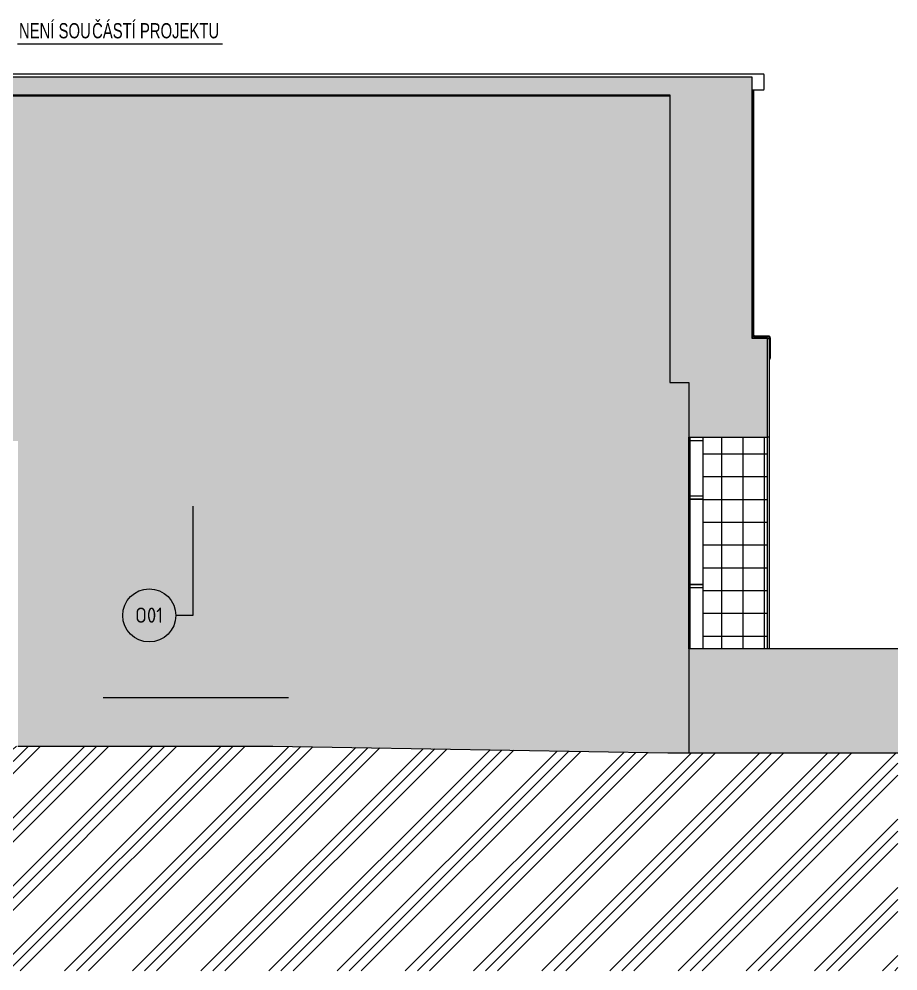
# Model space of a CAD drawing. Header units: millimetres. Extents: x -17526 to 472153, y -45352 to 20466.
# Drawn here: x 199683 to 211258, y -2011 to 10527 of the extents above; entities that cross this region are included whole.
import ezdxf

# ---------------------------------------------------------------- set-up
doc = ezdxf.new("R2010")
doc.units = ezdxf.units.MM
for name, color, linetype, lineweight in [('A-DETL', 90, 'Continuous', 9), ('A-DETL-GENF', 92, 'Continuous', 9), ('A-DETL-THIN', 151, 'Continuous', 9), ('A-FLOR', 192, 'Continuous', 9), ('A-GENM', 13, 'Continuous', 9), ('A-ROOF-OTLN', 132, 'Continuous', 9), ('A-WALL', 113, 'Continuous', 9), ('E-LITE-EQPM-IDEN', 33, 'Continuous', 9), ('E-POWR-CNDT', 130, 'Continuous', 9), ('G-ANNO-TEXT', 231, 'Continuous', 9), ('S-COLS', 52, 'Continuous', 9)]:
    doc.layers.add(name, color=color, linetype=linetype, lineweight=lineweight)
doc.styles.add('Arial_2', font='arial.ttf', dxfattribs={"width": 0.7, "height": 200})
doc.styles.add('ISOCPEUR', font='isocpeur.ttf', dxfattribs={"width": 0.9, "height": 200})

# ---------------------------------------------------------------- blocks, each defined once
blk = doc.blocks.new('Betonový čtvercový sloup - 850 x 850-1550239-V-Nový-Bourání')
at = {"layer": 'S-COLS'}
h = blk.add_hatch(dxfattribs=at)
h.set_pattern_fill('FP_117', color=256, style=0, pattern_type=2)
h.set_pattern_definition([(0, (8460.33, 0), (0, 300), []), (90, (8460.33, 0), (-280, 2e-14), [])])
h.paths.add_polyline_path([(8885, 2230), (8885, 5020), (8035, 5020), (8035, 2230), (8525, 2230)])
for p, q in [((8035, 5020), (8035, 2230)), ((8885, 2230), (8885, 5020))]:
    blk.add_line(p, q, dxfattribs=at)
blk = doc.blocks.new('Informační tabule - Informační tabule-1630104-V-Nový-Bourání')
at = {"layer": 'A-GENM'}
for p, q in [((8035, 4241), (7865, 4241)), ((8035, 4201), (7865, 4201)), ((7865, 4201), (8035, 4201)), ((7864, 3081), (8035, 3081)), ((8035, 3081), (7864, 3081)), ((7864, 3041), (8035, 3041))]:
    blk.add_line(p, q, dxfattribs=at)
blk = doc.blocks.new('Popiska osvětlovací tělesa - Popiska okna_Bublina-1426969-V-Nový-Bourání')
at = {"layer": 'E-LITE-EQPM-IDEN'}
blk.add_circle((745, 2672), 350, dxfattribs=at)

msp = doc.modelspace()

# ---------------------------------------------------------------- hatches: boundary and pattern name
at = {"layer": 'A-DETL-GENF'}
for points in [[(209352, 5020), (209539, 5020), (209539, 6320), (209339, 6320), (209339, 9760), (196607, 9760), (196607, 9530), (208253, 9530), (208253, 5740), (208502, 5740), (208502, 5020), (209179, 5020)], [(208227, 860), (208502, 860), (208502, 5740), (208253, 5740), (208253, 9510), (195707, 9510), (195707, 5710), (195387, 5710), (195387, 4970), (199668, 4970), (199668, 951), (203027, 951), (207099, 880)], [(211258, 860), (211258, 2230), (208502, 2230), (208502, 860), (209872, 860)]]:
    msp.add_hatch(color=9, dxfattribs=at).paths.add_polyline_path(points)
h = msp.add_hatch(dxfattribs=at)
h.set_pattern_fill('FP_120', style=0, pattern_type=2)
h.set_pattern_definition([(45, (200653.3, 0), (-449.013, 449.013), []), (45, (200812, 0), (0, 898.026), []), (45, (200494.5, 0), (0, 898.026), [])])
h.paths.add_polyline_path([(189079, -2011), (211258, -2011), (211258, 860), (208227, 860), (203027, 951), (199607, 951), (199607, 731), (198907, 731), (195589, 615), (193249, 615), (191632, 530), (189882, 623), (186207, 430), (184507, 430), (183165, 324), (177102, 324), (176367, 285), (167952, 285), (167952, -2011), (186306, -2011)])

# ---------------------------------------------------------------- linework, layer by layer
at = {"layer": 'A-DETL'}
msp.add_line((199664, 10199), (202364, 10199), dxfattribs=at)
at = {"layer": 'A-DETL-THIN'}
for p, q in [((209339, 9760), (196607, 9760)), ((209339, 6320), (209339, 9760)), ((196607, 9530), (208253, 9530)), ((208253, 9530), (208253, 5740)), ((208253, 9510), (195707, 9510)), ((209539, 6320), (209339, 6320)), ((209539, 5020), (209539, 6320)), ((208253, 5740), (208502, 5740)), ((208502, 5740), (208502, 5020)), ((208502, 2230), (208502, 5020)), ((208502, 5020), (209539, 5020)), ((211258, 2230), (208502, 2230)), ((208502, 2230), (208502, 860)), ((200792, 1590), (203232, 1590)), ((199668, 951), (203027, 951)), ((203027, 951), (208227, 860)), ((208227, 860), (208502, 860)), ((208502, 860), (211258, 860))]:
    msp.add_line(p, q, dxfattribs=at)
at = {"layer": 'A-FLOR'}
msp.add_line((208689, 4970), (208518, 4970), dxfattribs=at)
at = {"layer": 'A-ROOF-OTLN'}
for p, q in [((209489, 9800), (196463, 9800)), ((209495, 9602), (209495, 9794)), ((209339, 9596), (209489, 9596))]:
    msp.add_line(p, q, dxfattribs=at)
for points, knots in [([(209495, 9794), (209495, 9794), (209495, 9795), (209495, 9796), (209494, 9797), (209494, 9797), (209494, 9798), (209493, 9798), (209493, 9799), (209492, 9799), (209492, 9799), (209491, 9799), (209491, 9800), (209491, 9800), (209490, 9800), (209490, 9800), (209490, 9800), (209489, 9800), (209489, 9800)], [0, 0, 0, 0, 0.125, 0.1875, 0.25, 0.3125, 0.34375, 0.375, 0.4375, 0.5, 0.53125, 0.5625, 0.59375, 0.625, 0.65625, 0.6875, 0.71875, 0.75, 0.75, 0.75, 0.75]), ([(209489, 9596), (209489, 9596), (209490, 9596), (209490, 9596), (209490, 9596), (209491, 9596), (209491, 9596), (209491, 9596), (209492, 9596), (209492, 9596), (209492, 9597), (209493, 9597), (209493, 9597), (209494, 9598), (209494, 9598), (209494, 9599), (209495, 9599), (209495, 9600), (209495, 9601), (209495, 9602)], [0.3333333, 0.3333333, 0.3333333, 0.3333333, 0.3611111, 0.3888889, 0.4166667, 0.4444444, 0.4722222, 0.5, 0.5277778, 0.5555556, 0.5833333, 0.6111111, 0.6666667, 0.6944444, 0.7222222, 0.7777778, 0.8333333, 0.8888889, 1, 1, 1, 1])]:
    msp.add_open_spline(points, degree=3, knots=knots, dxfattribs=at)
at = {"layer": 'A-WALL'}
for p, q in [((209349, 6320), (209349, 9596)), ((209539, 6320), (209564, 6320)), ((209564, 6320), (209564, 2230)), ((208517, 5020), (208517, 2230)), ((209564, 5020), (209539, 5020))]:
    msp.add_line(p, q, dxfattribs=at)
at = {"layer": 'E-LITE-EQPM-IDEN'}
for p, q in [((201972, 4113), (201972, 2672)), ((201972, 2672), (201748, 2672))]:
    msp.add_line(p, q, dxfattribs=at)
at = {"layer": 'E-POWR-CNDT'}
for p, q in [((209303, 9800), (208958, 9800)), ((208958, 9800), (208958, 9800)), ((209335, 9800), (209303, 9800)), ((209350, 9596), (209350, 6398)), ((209360, 6398), (209360, 9596)), ((209350, 6398), (209350, 6365)), ((209360, 6365), (209360, 6398)), ((209408, 6350), (209375, 6350)), ((209375, 6340), (209408, 6340)), ((209520, 6350), (209408, 6350)), ((209408, 6340), (209520, 6340)), ((209553, 6350), (209520, 6350)), ((209520, 6340), (209553, 6340)), ((209568, 6325), (209568, 6292)), ((209568, 6292), (209568, 6098)), ((209578, 6292), (209578, 6325)), ((209578, 6098), (209578, 6292)), ((209568, 6098), (209568, 6065)), ((209578, 6065), (209578, 6098)), ((208518, 4183), (208518, 5020)), ((208518, 4150), (208518, 4183))]:
    msp.add_line(p, q, dxfattribs=at)
at = {"layer": 'E-POWR-CNDT', "flags": 128}
for points in [[(209338, 9800), (209337, 9800), (209336, 9800), (209335, 9800)], [(209350, 6365), (209350, 6364), (209350, 6363), (209350, 6362), (209351, 6361), (209351, 6360), (209351, 6359), (209351, 6358), (209352, 6357), (209352, 6356), (209352, 6355), (209353, 6354), (209353, 6353), (209354, 6353), (209354, 6352), (209355, 6351), (209355, 6350), (209356, 6349), (209356, 6349), (209357, 6348), (209358, 6347), (209359, 6346), (209359, 6346), (209360, 6345), (209361, 6345), (209362, 6344), (209363, 6343), (209364, 6343), (209364, 6342), (209365, 6342), (209366, 6342), (209367, 6341), (209368, 6341), (209369, 6341), (209370, 6341), (209371, 6340), (209372, 6340), (209373, 6340), (209374, 6340), (209375, 6340), (209375, 6340)], [(209375, 6350), (209375, 6350), (209374, 6350), (209373, 6350), (209373, 6350), (209372, 6350), (209372, 6350), (209371, 6351), (209371, 6351), (209370, 6351), (209369, 6351), (209369, 6351), (209368, 6352), (209368, 6352), (209367, 6352), (209367, 6353), (209366, 6353), (209366, 6353), (209365, 6354), (209365, 6354), (209365, 6355), (209364, 6355), (209364, 6355), (209363, 6356), (209363, 6356), (209363, 6357), (209362, 6357), (209362, 6358), (209362, 6358), (209362, 6359), (209361, 6360), (209361, 6360), (209361, 6361), (209361, 6361), (209361, 6362), (209361, 6362), (209360, 6363), (209360, 6364), (209360, 6364), (209360, 6365), (209360, 6365)], [(209578, 6325), (209578, 6326), (209578, 6327), (209578, 6328), (209577, 6329), (209577, 6330), (209577, 6331), (209577, 6332), (209577, 6333), (209576, 6334), (209576, 6335), (209575, 6336), (209575, 6337), (209574, 6337), (209574, 6338), (209573, 6339), (209573, 6340), (209572, 6341), (209572, 6341), (209571, 6342), (209570, 6343), (209569, 6344), (209569, 6344), (209568, 6345), (209567, 6345), (209566, 6346), (209565, 6347), (209565, 6347), (209564, 6348), (209563, 6348), (209562, 6348), (209561, 6349), (209560, 6349), (209559, 6349), (209558, 6349), (209557, 6350), (209556, 6350), (209555, 6350), (209554, 6350), (209553, 6350), (209553, 6350)], [(209553, 6340), (209553, 6340), (209554, 6340), (209555, 6340), (209555, 6340), (209556, 6340), (209556, 6340), (209557, 6339), (209557, 6339), (209558, 6339), (209559, 6339), (209559, 6339), (209560, 6338), (209560, 6338), (209561, 6338), (209561, 6337), (209562, 6337), (209562, 6337), (209563, 6336), (209563, 6336), (209564, 6335), (209564, 6335), (209564, 6335), (209565, 6334), (209565, 6334), (209565, 6333), (209566, 6333), (209566, 6332), (209566, 6332), (209567, 6331), (209567, 6330), (209567, 6330), (209567, 6329), (209567, 6329), (209567, 6328), (209568, 6328), (209568, 6327), (209568, 6326), (209568, 6326), (209568, 6325), (209568, 6325)], [(209563, 6042), (209564, 6043), (209565, 6043), (209566, 6044), (209567, 6044), (209568, 6045), (209568, 6046), (209569, 6046), (209570, 6047), (209571, 6048), (209571, 6048), (209572, 6049), (209573, 6050), (209573, 6051), (209574, 6051), (209574, 6052), (209575, 6053), (209575, 6054), (209576, 6055), (209576, 6056), (209576, 6057), (209577, 6058), (209577, 6059), (209577, 6060), (209577, 6061), (209578, 6062), (209578, 6063), (209578, 6064), (209578, 6065), (209578, 6065)], [(209568, 6065), (209568, 6064), (209568, 6064), (209568, 6063), (209568, 6063), (209567, 6062), (209567, 6061), (209567, 6061), (209567, 6060), (209567, 6060), (209567, 6059), (209566, 6059), (209566, 6058), (209566, 6058), (209565, 6057), (209565, 6057), (209565, 6056), (209564, 6056), (209564, 6055), (209564, 6055)], [(208518, 4144), (208518, 4145), (208518, 4146), (208518, 4147), (208518, 4148), (208518, 4149), (208518, 4150), (208518, 4150)]]:
    msp.add_lwpolyline(points, dxfattribs=at)

# ---------------------------------------------------------------- block references
at = {"layer": 'A-GENM'}
msp.add_blockref('Informační tabule - Informační tabule-1630104-V-Nový-Bourání', (200653, 0), dxfattribs=at)
at = {"layer": 'E-LITE-EQPM-IDEN'}
msp.add_blockref('Popiska osvětlovací tělesa - Popiska okna_Bublina-1426969-V-Nový-Bourání', (200653, 0), dxfattribs=at)
at = {"layer": 'S-COLS'}
msp.add_blockref('Betonový čtvercový sloup - 850 x 850-1550239-V-Nový-Bourání', (200653, 0), dxfattribs=at)

# ---------------------------------------------------------------- texts
at = {"layer": 'E-LITE-EQPM-IDEN', "insert": (201212, 2775), "char_height": 200, "width": 447.34, "attachment_point": 1, "style": 'ISOCPEUR'}
msp.add_mtext('O01', dxfattribs=at)
at = {"layer": 'G-ANNO-TEXT', "color": 7, "lineweight": 25, "char_height": 200, "attachment_point": 1, "style": 'Arial_2'}
for s, insert, width in [('NENÍ SOU', (199682, 10473), 1167.26), ('ČÁSTÍ PROJEKTU', (200645, 10473), 2070.76)]:
    msp.add_mtext(s, dxfattribs=dict(at, insert=insert, width=width))

doc.saveas('drawing.dxf')
